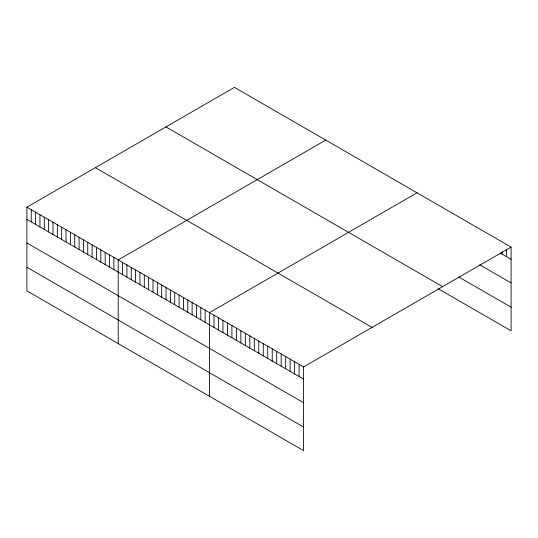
<?xml version="1.0" encoding="UTF-8"?>
<svg xmlns="http://www.w3.org/2000/svg" width="538" height="538" viewBox="0 0 538 538"><rect width="100%" height="100%" fill="white"/><g stroke="black" fill="none" stroke-linecap="round" stroke-linejoin="round"><path stroke-width="0.81" d="M26.9 207.184L303.58 366.929L303.58 450.622L26.9 290.883L26.9 207.184L234.42 87.378L511.1 247.117L511.1 330.816L438.147 288.698M325.725 140.088L118.205 259.901L118.205 343.594M417.031 192.806L209.511 312.618L209.511 396.311M303.58 366.929L511.1 247.117M500.219 253.035L511.1 259.316M479.741 264.804L511.1 282.907M458.625 276.922L511.1 307.218M165.939 126.914L442.619 286.653M95.381 167.648L372.061 327.393M26.9 219.383L303.58 379.122M26.9 242.974L303.58 402.72M26.9 267.285L303.58 427.031M506.621 249.41L506.621 256.727M502.142 251.703L502.142 254.144M299.101 364.34L299.101 376.539M294.622 361.758L294.622 373.95M290.143 359.169L290.143 371.361M285.665 356.58L285.665 368.779M281.186 353.997L281.186 366.19M276.707 351.408L276.707 363.607M272.228 348.826L272.228 361.018M267.749 346.237L267.749 358.436M263.264 343.647L263.264 355.847M258.785 341.065L258.785 353.258M254.306 338.476L254.306 350.675M249.827 335.894L249.827 348.086M245.348 333.304L245.348 345.504M240.869 330.722L240.869 342.914M236.39 328.133L236.39 340.332M231.912 325.544L231.912 337.743M227.433 322.961L227.433 335.154M222.947 320.372L222.947 332.571M218.468 317.79L218.468 329.982M213.989 315.201L213.989 327.4M205.166 310.103L205.166 322.302M200.815 307.595L200.815 319.794M196.464 305.086L196.464 317.279M192.12 302.571L192.12 314.77M187.769 300.063L187.769 312.262M183.424 297.554L183.424 309.747M179.073 295.046L179.073 307.238M174.729 292.531L174.729 304.73M170.378 290.022L170.378 302.221M166.034 287.514L166.034 299.706M161.682 285.005L161.682 297.198M157.338 282.49L157.338 294.69M152.987 279.982L152.987 292.181M148.643 277.474L148.643 289.666M144.292 274.965L144.292 287.157M139.947 272.45L139.947 284.649M135.596 269.941L135.596 282.141M131.252 267.433L131.252 279.625M126.901 264.918L126.901 277.117M122.556 262.409L122.556 274.609M113.854 257.393L113.854 269.585M109.51 254.877L109.51 267.077M105.159 252.369L105.159 264.568M100.814 249.861L100.814 262.053M96.463 247.352L96.463 259.545M92.119 244.837L92.119 257.036M87.768 242.329L87.768 254.528M83.424 239.82L83.424 252.013M79.073 237.305L79.073 249.504M74.728 234.797L74.728 246.996M70.377 232.288L70.377 244.487M66.033 229.78L66.033 241.972M61.682 227.265L61.682 239.464M57.337 224.756L57.337 236.955M52.986 222.248L52.986 234.44M48.642 219.739L48.642 231.932M44.291 217.224L44.291 229.423M39.947 214.716L39.947 226.915M35.595 212.207L35.595 224.4M31.251 209.699L31.251 221.891"/></g></svg>
